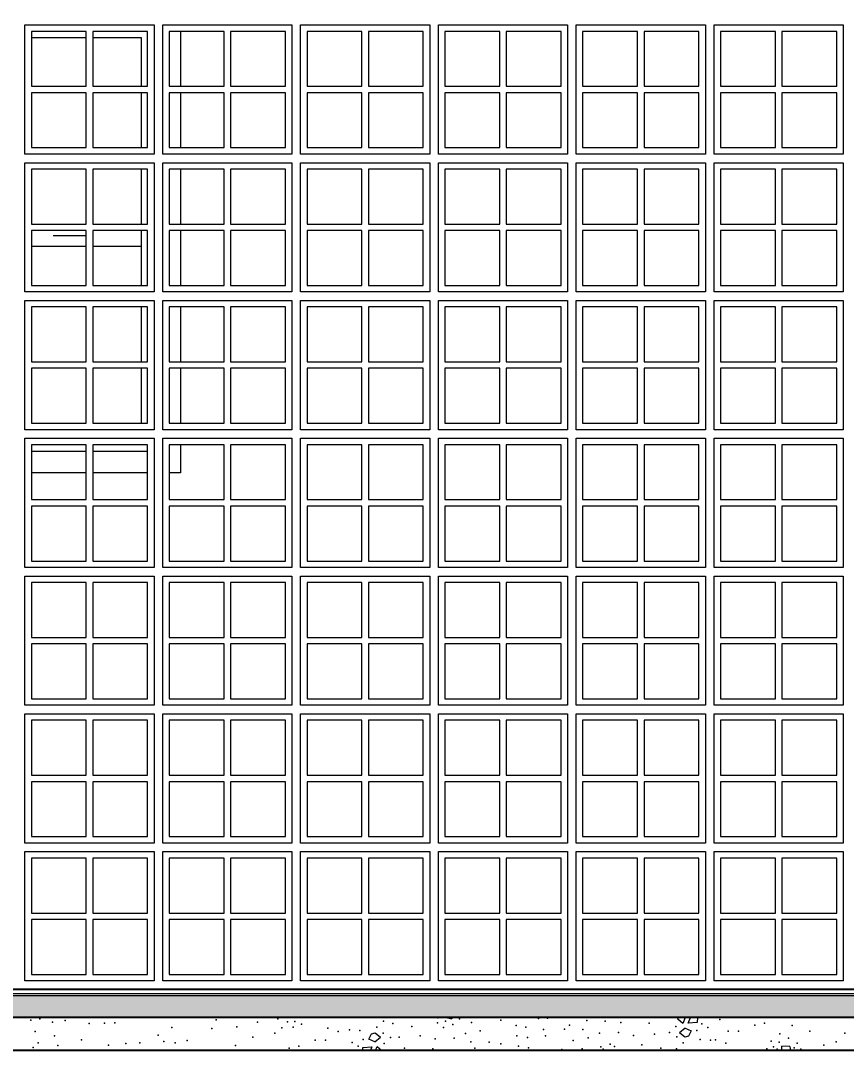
# Model space of a CAD drawing. Header units: metres. Extents: x -77 to 95, y 0 to 9.
# Drawn here: x -9.683 to -7.765, y -0.142 to 2.25 of the extents above; entities that cross this region are included whole.
import ezdxf

# ---------------------------------------------------------------- set-up
doc = ezdxf.new("R2010")
doc.units = ezdxf.units.M
doc.header["$MEASUREMENT"] = 0
doc.layers.add('COTAS EXECUTIVO.EXEC', color=7, linetype='Continuous')
doc.layers.add('LAJES.EST', color=7, linetype='Continuous')
for name, color, linetype, lineweight, true_color in [('COTAS EXECUTIVO.EXEC_Caneta_No__25', 7, 'Continuous', 13, 0x982312), ('Janelas Archicad_Caneta_No__9', 7, 'Continuous', 5, 0x020202), ('Janelas Archicad_Caneta_No__97', 7, 'Continuous', 5, 0x6b6b6b), ('LAJES.EST_Caneta_No__95', 7, 'Continuous', 0, 0xaeaeae)]:
    doc.layers.add(name, color=color, linetype=linetype, lineweight=lineweight, true_color=true_color)
for name, color, linetype, lineweight in [('Janelas Archicad_Caneta_No__241', 7, 'Continuous', 13), ('Janelas Archicad_Caneta_No__3', 7, 'Continuous', 25), ('Janelas Archicad_Caneta_No__43', 44, 'Continuous', 0), ('LAJES.EST_Caneta_No__241', 7, 'Continuous', 13), ('LAJES.EST_Caneta_No__3', 7, 'Continuous', 25)]:
    doc.layers.add(name, color=color, linetype=linetype, lineweight=lineweight)
doc.styles.add('ESTILO_GERADO_1', font='arial.ttf')
doc.dimstyles.new('ESTILO_GERADO__4', dxfattribs={"dimtxt": 0.1, "dimasz": 0.0475, "dimexe": 0.18, "dimexo": 0.576106, "dimgap": 0, "dimtad": 1, "dimzin": 0, "dimdsep": 46, "dimtxsty": 'ESTILO_GERADO_1', "dimblk": 'ARROWHEAD_11', "dimblk1": 'ARROWHEAD_11', "dimblk2": 'ARROWHEAD_11', "dimcen": 0.09, "dimclrd": 256, "dimclre": 256, "dimclrt": 256, "dimadec": 0, "dimazin": 0, "dimtfac": 1, "dimtdec": 4, "dimtmove": 0, "dimatfit": 3, "dimfxl": 0, "dimtolj": 1, "dimtzin": 0, "dimarcsym": 0})

# ---------------------------------------------------------------- blocks, each defined once
blk = doc.blocks.new('*X10', base_point=(-62.4632, 0))
at = {"layer": 'LAJES.EST_Caneta_No__241', "color": 7, "linetype": 'Continuous', "lineweight": 13}
for p, q in [((-8.6943, -0.0651), (-8.6943, -0.065)), ((-8.6943, -0.0651), (-8.6813, -0.0679)), ((-8.6806, -0.065), (-8.6813, -0.0679)), ((-8.1566, -0.0693), (-8.1555, -0.065)), ((-8.145, -0.0788), (-8.1566, -0.0693)), ((-8.1394, -0.065), (-8.145, -0.0788)), ((-8.1328, -0.0786), (-8.1273, -0.065)), ((-8.1114, -0.065), (-8.1119, -0.0767)), ((-8.1394, -0.0897), (-8.153, -0.1008)), ((-8.1394, -0.0897), (-8.126, -0.096)), ((-8.1119, -0.0767), (-8.1328, -0.0786)), ((-8.8739, -0.1156), (-8.8677, -0.1028)), ((-8.8605, -0.122), (-8.8739, -0.1156)), ((-8.8677, -0.1028), (-8.8595, -0.1008)), ((-8.8605, -0.122), (-8.8469, -0.1108)), ((-8.8595, -0.1008), (-8.8469, -0.1108)), ((-8.1404, -0.1108), (-8.153, -0.1008)), ((-8.1322, -0.1088), (-8.1404, -0.1108)), ((-8.126, -0.096), (-8.1322, -0.1088)), ((-8.8883, -0.1415), (-8.888, -0.1349)), ((-8.888, -0.1349), (-8.8671, -0.133)), ((-8.8671, -0.133), (-8.8706, -0.1415)), ((-8.8585, -0.1415), (-8.8549, -0.1328)), ((-8.8549, -0.1328), (-8.8443, -0.1415)), ((-7.9154, -0.1415), (-7.9156, -0.1314)), ((-7.8966, -0.1324), (-7.9156, -0.1314)), ((-7.8966, -0.1324), (-7.8955, -0.1415))]:
    blk.add_line(p, q, dxfattribs=at)
for p in [(-9.6588, -0.0714), (-9.6383, -0.0686), (-9.2286, -0.0709), (-9.0852, -0.0684), (-8.7136, -0.0659), (-8.6634, -0.068), (-8.5674, -0.0711), (-8.4803, -0.0671), (-8.4597, -0.0663), (-8.173, -0.065), (-8.0593, -0.07), (-9.6083, -0.0756), (-9.5791, -0.0723), (-9.5236, -0.0787), (-9.4881, -0.0781), (-9.4642, -0.0779), (-9.3315, -0.0882), (-9.2384, -0.0904), (-9.1807, -0.0866), (-9.1327, -0.0762), (-9.0759, -0.0889), (-9.0627, -0.075), (-9.05, -0.0879), (-9.0457, -0.0746), (-9.0307, -0.0804), (-8.9696, -0.0897), (-8.9189, -0.0937), (-8.8947, -0.0952), (-8.8557, -0.0877), (-8.84, -0.0738), (-8.8183, -0.0787), (-8.7741, -0.0858), (-8.7149, -0.0773), (-8.7006, -0.0881), (-8.6964, -0.0734), (-8.6788, -0.0816), (-8.6356, -0.0767), (-8.5322, -0.0839), (-8.5095, -0.0872), (-8.4685, -0.0931), (-8.4197, -0.0923), (-8.4082, -0.0827), (-8.3773, -0.093), (-8.368, -0.0722), (-8.3255, -0.0737), (-8.289, -0.0767), (-8.2229, -0.0781), (-8.1612, -0.0861), (-8.1129, -0.0953), (-8.1008, -0.0797), (-8.0869, -0.0881), (-7.9779, -0.0828), (-7.9556, -0.078), (-7.891, -0.0835), (-9.6492, -0.0977), (-9.604, -0.1078), (-9.5411, -0.1169), (-9.3633, -0.1059), (-9.2958, -0.1184), (-9.1436, -0.111), (-9.0925, -0.1018), (-8.9987, -0.1177), (-8.9751, -0.1178), (-8.9451, -0.0978), (-8.887, -0.1163), (-8.8406, -0.1016), (-8.8238, -0.1118), (-8.8039, -0.1107), (-8.7548, -0.1079), (-8.7202, -0.1146), (-8.6758, -0.1128), (-8.6496, -0.1024), (-8.6153, -0.0959), (-8.5303, -0.1079), (-8.5056, -0.1114), (-8.4643, -0.1078), (-8.3994, -0.1188), (-8.3651, -0.1124), (-8.3389, -0.1019), (-8.2944, -0.1002), (-8.2599, -0.1069), (-8.2108, -0.1041), (-8.1761, -0.0998), (-8.1593, -0.11), (-8.1052, -0.1164), (-8.081, -0.1179), (-8.0695, -0.1169), (-8.0396, -0.097), (-8.016, -0.0971), (-7.9202, -0.1029), (-7.9001, -0.113), (-7.8505, -0.0971), (-7.7693, -0.1013), (-9.6534, -0.135), (-9.642, -0.1237), (-9.596, -0.1302), (-9.4785, -0.1295), (-9.4382, -0.1257), (-9.4061, -0.1236), (-9.3504, -0.1209), (-9.3235, -0.1237), (-9.184, -0.1298), (-9.0591, -0.1367), (-9.0368, -0.132), (-8.9131, -0.1235), (-8.8991, -0.1319), (-8.8387, -0.1255), (-8.7917, -0.1367), (-8.7257, -0.138), (-8.6891, -0.1411), (-8.6374, -0.1217), (-8.6277, -0.1365), (-8.595, -0.1225), (-8.5674, -0.1261), (-8.5264, -0.132), (-8.5037, -0.1353), (-8.426, -0.1391), (-8.3791, -0.1381), (-8.3358, -0.1332), (-8.3303, -0.1383), (-8.3183, -0.1414), (-8.3141, -0.1267), (-8.3039, -0.1326), (-8.2406, -0.1289), (-8.1964, -0.136), (-8.1599, -0.1378), (-8.1442, -0.1239), (-8.0451, -0.1251), (-7.95, -0.138), (-7.9397, -0.1201), (-7.9347, -0.133), (-7.9257, -0.1383), (-7.9217, -0.1221), (-7.8864, -0.1353), (-7.8797, -0.1244), (-7.8708, -0.1387), (-7.8179, -0.1296), (-7.7888, -0.1219)]:
    blk.add_point(p, dxfattribs=at)
blk = doc.blocks.new('*D12', base_point=(-62.4632, 0))
at = {"layer": 'COTAS EXECUTIVO.EXEC_Caneta_No__25', "linetype": 'Continuous', "lineweight": 13, "true_color": 0x982312}
for points in [[(-1.472, 3.25), (-1.4711, 3.2452), (-1.4684, 3.2412), (-1.4643, 3.2385), (-1.4595, 3.2375), (-1.4547, 3.2385), (-1.4507, 3.2412), (-1.448, 3.2452), (-1.447, 3.25), (-1.448, 3.2548), (-1.4507, 3.2588), (-1.4547, 3.2615), (-1.4595, 3.2625), (-1.4643, 3.2615), (-1.4684, 3.2588), (-1.4711, 3.2548)], [(-1.472, -0.015), (-1.4711, -0.0198), (-1.4684, -0.0238), (-1.4643, -0.0265), (-1.4595, -0.0275), (-1.4547, -0.0265), (-1.4507, -0.0238), (-1.448, -0.0198), (-1.447, -0.015), (-1.448, -0.0102), (-1.4507, -0.0062), (-1.4547, -0.0035), (-1.4595, -0.0025), (-1.4643, -0.0035), (-1.4684, -0.0062), (-1.4711, -0.0102)]]:
    blk.add_hatch(color=24, dxfattribs=at).paths.add_polyline_path(points)
at = {"layer": 'COTAS EXECUTIVO.EXEC_Caneta_No__25', "color": 24, "linetype": 'Continuous', "lineweight": 13, "true_color": 0x982312}
for p, q in [((-1.472, 3.25), (-2.0356, 3.25)), ((-1.4595, -0.0025), (-1.4595, 3.2375)), ((-1.4126, 3.25), (-1.447, 3.25)), ((-1.472, -0.015), (-2.0356, -0.015)), ((-1.4126, -0.015), (-1.447, -0.015)), ((-1.4595, -0.04), (-1.4595, -0.0275))]:
    blk.add_line(p, q, dxfattribs=at)
for centre in [(-1.4595, 3.25), (-1.4595, -0.015)]:
    blk.add_circle(centre, 0.0125, dxfattribs=at)
at = {"layer": 'COTAS EXECUTIVO.EXEC_Caneta_No__25', "color": 24, "lineweight": 13, "true_color": 0x982312, "insert": (-1.4795, 1.484), "char_height": 0.1, "attachment_point": 7, "rotation": 90, "style": 'ESTILO_GERADO_1'}
blk.add_mtext('\\A1;{\\pql;\\fArial|b0|i0|c0|p0;\\W1.000000;3,26}', dxfattribs=at)
blk = doc.blocks.new('ARROWHEAD_11')
at = {"color": 0, "linetype": 'Continuous', "lineweight": 0}
blk.add_line((0, 0), (-1, 0), dxfattribs=at)
at = {"color": 0, "linetype": 'Continuous', "lineweight": 0, "const_width": 0.25, "flags": 128}
blk.add_lwpolyline([(-0.125, 0, 1), (0.125, 0, 1)], format="xyb", close=True, dxfattribs=at)

msp = doc.modelspace()

# ---------------------------------------------------------------- hatches: boundary and pattern name
at = {"layer": 'LAJES.EST_Caneta_No__95', "linetype": 'Continuous', "lineweight": 0, "true_color": 0xaeaeae}
msp.add_hatch(color=253, dxfattribs=at).paths.add_polyline_path([(-28.3633, -0.015), (-28.3633, -0.065), (4.6383, -0.065), (4.6383, -0.015)])

# ---------------------------------------------------------------- linework, layer by layer
at = {"layer": 'Janelas Archicad_Caneta_No__241', "color": 7, "linetype": 'Continuous', "lineweight": 13}
for p, q in [((-9.3118, 2.225), (-9.3118, 2.0975)), ((-9.3118, 2.0825), (-9.3118, 1.955)), ((-9.3118, 1.905), (-9.3118, 1.7775)), ((-9.3118, 1.7625), (-9.3118, 1.635)), ((-9.3118, 1.585), (-9.3118, 1.4575)), ((-9.3118, 1.4425), (-9.3118, 1.315)), ((-9.3118, 1.265), (-9.3118, 1.2)), ((-9.5302, 1.2), (-9.6577, 1.2)), ((-9.3877, 1.2), (-9.5152, 1.2)), ((-9.3118, 1.2), (-9.3377, 1.2))]:
    msp.add_line(p, q, dxfattribs=at)
at = {"layer": 'Janelas Archicad_Caneta_No__3', "color": 7, "linetype": 'Continuous', "lineweight": 25}
msp.add_line((-2.3127, 0), (-15.1327, 0), dxfattribs=at)
at = {"layer": 'Janelas Archicad_Caneta_No__43', "color": 44, "linetype": 'Continuous', "lineweight": 0}
for p, q in [((-9.6727, 1.94), (-9.6727, 2.24)), ((-9.6727, 2.24), (-9.3727, 2.24)), ((-9.5302, 2.225), (-9.6577, 2.225)), ((-9.6577, 2.225), (-9.6577, 2.0975)), ((-9.5302, 2.0975), (-9.5302, 2.225)), ((-9.3877, 2.225), (-9.5152, 2.225)), ((-9.5152, 2.225), (-9.5152, 2.0975)), ((-9.3877, 2.0975), (-9.3877, 2.225)), ((-9.3727, 2.24), (-9.3727, 1.94)), ((-9.3527, 1.94), (-9.3527, 2.24)), ((-9.3527, 2.24), (-9.0527, 2.24)), ((-9.2102, 2.225), (-9.3377, 2.225)), ((-9.3377, 2.225), (-9.3377, 2.0975)), ((-9.2102, 2.0975), (-9.2102, 2.225)), ((-9.0677, 2.225), (-9.1952, 2.225)), ((-9.1952, 2.225), (-9.1952, 2.0975)), ((-9.0677, 2.0975), (-9.0677, 2.225)), ((-9.0527, 2.24), (-9.0527, 1.94)), ((-9.0327, 1.94), (-9.0327, 2.24)), ((-9.0327, 2.24), (-8.7327, 2.24)), ((-8.8902, 2.225), (-9.0177, 2.225)), ((-9.0177, 2.225), (-9.0177, 2.0975)), ((-8.8902, 2.0975), (-8.8902, 2.225)), ((-8.7477, 2.225), (-8.8752, 2.225)), ((-8.8752, 2.225), (-8.8752, 2.0975)), ((-8.7477, 2.0975), (-8.7477, 2.225)), ((-8.7327, 2.24), (-8.7327, 1.94)), ((-8.7127, 1.94), (-8.7127, 2.24)), ((-8.7127, 2.24), (-8.4127, 2.24)), ((-8.5702, 2.225), (-8.6977, 2.225)), ((-8.6977, 2.225), (-8.6977, 2.0975)), ((-8.5702, 2.0975), (-8.5702, 2.225)), ((-8.4277, 2.225), (-8.5552, 2.225)), ((-8.5552, 2.225), (-8.5552, 2.0975)), ((-8.4277, 2.0975), (-8.4277, 2.225)), ((-8.4127, 2.24), (-8.4127, 1.94)), ((-8.3927, 1.94), (-8.3927, 2.24)), ((-8.3927, 2.24), (-8.0927, 2.24)), ((-8.2502, 2.225), (-8.3777, 2.225)), ((-8.3777, 2.225), (-8.3777, 2.0975)), ((-8.2502, 2.0975), (-8.2502, 2.225)), ((-8.1077, 2.225), (-8.2352, 2.225)), ((-8.2352, 2.225), (-8.2352, 2.0975)), ((-8.1077, 2.0975), (-8.1077, 2.225)), ((-8.0927, 2.24), (-8.0927, 1.94)), ((-8.0727, 1.94), (-8.0727, 2.24)), ((-8.0727, 2.24), (-7.7727, 2.24)), ((-7.9302, 2.225), (-8.0577, 2.225)), ((-8.0577, 2.225), (-8.0577, 2.0975)), ((-7.9302, 2.0975), (-7.9302, 2.225)), ((-7.7877, 2.225), (-7.9152, 2.225)), ((-7.9152, 2.225), (-7.9152, 2.0975)), ((-7.7877, 2.0975), (-7.7877, 2.225)), ((-7.7727, 2.24), (-7.7727, 1.94)), ((-9.6577, 2.0975), (-9.5302, 2.0975)), ((-9.5302, 2.0825), (-9.6577, 2.0825)), ((-9.6577, 2.0825), (-9.6577, 1.955)), ((-9.5302, 1.955), (-9.5302, 2.0825)), ((-9.5152, 2.0975), (-9.3877, 2.0975)), ((-9.3877, 2.0825), (-9.5152, 2.0825)), ((-9.5152, 2.0825), (-9.5152, 1.955)), ((-9.3877, 1.955), (-9.3877, 2.0825)), ((-9.3377, 2.0975), (-9.2102, 2.0975)), ((-9.2102, 2.0825), (-9.3377, 2.0825)), ((-9.3377, 2.0825), (-9.3377, 1.955)), ((-9.2102, 1.955), (-9.2102, 2.0825)), ((-9.1952, 2.0975), (-9.0677, 2.0975)), ((-9.0677, 2.0825), (-9.1952, 2.0825)), ((-9.1952, 2.0825), (-9.1952, 1.955)), ((-9.0677, 1.955), (-9.0677, 2.0825)), ((-9.0177, 2.0975), (-8.8902, 2.0975)), ((-8.8902, 2.0825), (-9.0177, 2.0825)), ((-9.0177, 2.0825), (-9.0177, 1.955)), ((-8.8902, 1.955), (-8.8902, 2.0825)), ((-8.8752, 2.0975), (-8.7477, 2.0975)), ((-8.7477, 2.0825), (-8.8752, 2.0825)), ((-8.8752, 2.0825), (-8.8752, 1.955)), ((-8.7477, 1.955), (-8.7477, 2.0825)), ((-8.6977, 2.0975), (-8.5702, 2.0975)), ((-8.5702, 2.0825), (-8.6977, 2.0825)), ((-8.6977, 2.0825), (-8.6977, 1.955)), ((-8.5702, 1.955), (-8.5702, 2.0825)), ((-8.5552, 2.0975), (-8.4277, 2.0975)), ((-8.4277, 2.0825), (-8.5552, 2.0825)), ((-8.5552, 2.0825), (-8.5552, 1.955)), ((-8.4277, 1.955), (-8.4277, 2.0825)), ((-8.3777, 2.0975), (-8.2502, 2.0975)), ((-8.2502, 2.0825), (-8.3777, 2.0825)), ((-8.3777, 2.0825), (-8.3777, 1.955)), ((-8.2502, 1.955), (-8.2502, 2.0825)), ((-8.2352, 2.0975), (-8.1077, 2.0975)), ((-8.1077, 2.0825), (-8.2352, 2.0825)), ((-8.2352, 2.0825), (-8.2352, 1.955)), ((-8.1077, 1.955), (-8.1077, 2.0825)), ((-8.0577, 2.0975), (-7.9302, 2.0975)), ((-7.9302, 2.0825), (-8.0577, 2.0825)), ((-8.0577, 2.0825), (-8.0577, 1.955)), ((-7.9302, 1.955), (-7.9302, 2.0825)), ((-7.9152, 2.0975), (-7.7877, 2.0975)), ((-7.7877, 2.0825), (-7.9152, 2.0825)), ((-7.9152, 2.0825), (-7.9152, 1.955)), ((-7.7877, 1.955), (-7.7877, 2.0825)), ((-9.3727, 1.94), (-9.6727, 1.94)), ((-9.6577, 1.955), (-9.5302, 1.955)), ((-9.5152, 1.955), (-9.3877, 1.955)), ((-9.0527, 1.94), (-9.3527, 1.94)), ((-9.3377, 1.955), (-9.2102, 1.955)), ((-9.1952, 1.955), (-9.0677, 1.955)), ((-8.7327, 1.94), (-9.0327, 1.94)), ((-9.0177, 1.955), (-8.8902, 1.955)), ((-8.8752, 1.955), (-8.7477, 1.955)), ((-8.4127, 1.94), (-8.7127, 1.94)), ((-8.6977, 1.955), (-8.5702, 1.955)), ((-8.5552, 1.955), (-8.4277, 1.955)), ((-8.0927, 1.94), (-8.3927, 1.94)), ((-8.3777, 1.955), (-8.2502, 1.955)), ((-8.2352, 1.955), (-8.1077, 1.955)), ((-7.7727, 1.94), (-8.0727, 1.94)), ((-8.0577, 1.955), (-7.9302, 1.955)), ((-7.9152, 1.955), (-7.7877, 1.955)), ((-9.6727, 1.62), (-9.6727, 1.92)), ((-9.6727, 1.92), (-9.3727, 1.92)), ((-9.3727, 1.92), (-9.3727, 1.62)), ((-9.3527, 1.62), (-9.3527, 1.92)), ((-9.3527, 1.92), (-9.0527, 1.92)), ((-9.0527, 1.92), (-9.0527, 1.62)), ((-9.0327, 1.62), (-9.0327, 1.92)), ((-9.0327, 1.92), (-8.7327, 1.92)), ((-8.7327, 1.92), (-8.7327, 1.62)), ((-8.7127, 1.62), (-8.7127, 1.92)), ((-8.7127, 1.92), (-8.4127, 1.92)), ((-8.4127, 1.92), (-8.4127, 1.62)), ((-8.3927, 1.62), (-8.3927, 1.92)), ((-8.3927, 1.92), (-8.0927, 1.92)), ((-8.0927, 1.92), (-8.0927, 1.62)), ((-8.0727, 1.62), (-8.0727, 1.92)), ((-8.0727, 1.92), (-7.7727, 1.92)), ((-7.7727, 1.92), (-7.7727, 1.62)), ((-9.5302, 1.905), (-9.6577, 1.905)), ((-9.6577, 1.905), (-9.6577, 1.7775)), ((-9.5302, 1.7775), (-9.5302, 1.905)), ((-9.3877, 1.905), (-9.5152, 1.905)), ((-9.5152, 1.905), (-9.5152, 1.7775)), ((-9.3877, 1.7775), (-9.3877, 1.905)), ((-9.2102, 1.905), (-9.3377, 1.905)), ((-9.3377, 1.905), (-9.3377, 1.7775)), ((-9.2102, 1.7775), (-9.2102, 1.905)), ((-9.0677, 1.905), (-9.1952, 1.905)), ((-9.1952, 1.905), (-9.1952, 1.7775)), ((-9.0677, 1.7775), (-9.0677, 1.905)), ((-8.8902, 1.905), (-9.0177, 1.905)), ((-9.0177, 1.905), (-9.0177, 1.7775)), ((-8.8902, 1.7775), (-8.8902, 1.905)), ((-8.7477, 1.905), (-8.8752, 1.905)), ((-8.8752, 1.905), (-8.8752, 1.7775)), ((-8.7477, 1.7775), (-8.7477, 1.905)), ((-8.5702, 1.905), (-8.6977, 1.905)), ((-8.6977, 1.905), (-8.6977, 1.7775)), ((-8.5702, 1.7775), (-8.5702, 1.905)), ((-8.4277, 1.905), (-8.5552, 1.905)), ((-8.5552, 1.905), (-8.5552, 1.7775)), ((-8.4277, 1.7775), (-8.4277, 1.905)), ((-8.2502, 1.905), (-8.3777, 1.905)), ((-8.3777, 1.905), (-8.3777, 1.7775)), ((-8.2502, 1.7775), (-8.2502, 1.905)), ((-8.1077, 1.905), (-8.2352, 1.905)), ((-8.2352, 1.905), (-8.2352, 1.7775)), ((-8.1077, 1.7775), (-8.1077, 1.905)), ((-7.9302, 1.905), (-8.0577, 1.905)), ((-8.0577, 1.905), (-8.0577, 1.7775)), ((-7.9302, 1.7775), (-7.9302, 1.905)), ((-7.7877, 1.905), (-7.9152, 1.905)), ((-7.9152, 1.905), (-7.9152, 1.7775)), ((-7.7877, 1.7775), (-7.7877, 1.905)), ((-9.6577, 1.7775), (-9.5302, 1.7775)), ((-9.5152, 1.7775), (-9.3877, 1.7775)), ((-9.3377, 1.7775), (-9.2102, 1.7775)), ((-9.1952, 1.7775), (-9.0677, 1.7775)), ((-9.0177, 1.7775), (-8.8902, 1.7775)), ((-8.8752, 1.7775), (-8.7477, 1.7775)), ((-8.6977, 1.7775), (-8.5702, 1.7775)), ((-8.5552, 1.7775), (-8.4277, 1.7775)), ((-8.3777, 1.7775), (-8.2502, 1.7775)), ((-8.2352, 1.7775), (-8.1077, 1.7775)), ((-8.0577, 1.7775), (-7.9302, 1.7775)), ((-7.9152, 1.7775), (-7.7877, 1.7775)), ((-9.5302, 1.7625), (-9.6577, 1.7625)), ((-9.6577, 1.7625), (-9.6577, 1.635)), ((-9.5302, 1.635), (-9.5302, 1.7625)), ((-9.3877, 1.7625), (-9.5152, 1.7625)), ((-9.5152, 1.7625), (-9.5152, 1.635)), ((-9.3877, 1.635), (-9.3877, 1.7625)), ((-9.2102, 1.7625), (-9.3377, 1.7625)), ((-9.3377, 1.7625), (-9.3377, 1.635)), ((-9.2102, 1.635), (-9.2102, 1.7625)), ((-9.0677, 1.7625), (-9.1952, 1.7625)), ((-9.1952, 1.7625), (-9.1952, 1.635)), ((-9.0677, 1.635), (-9.0677, 1.7625)), ((-8.8902, 1.7625), (-9.0177, 1.7625)), ((-9.0177, 1.7625), (-9.0177, 1.635)), ((-8.8902, 1.635), (-8.8902, 1.7625)), ((-8.7477, 1.7625), (-8.8752, 1.7625)), ((-8.8752, 1.7625), (-8.8752, 1.635)), ((-8.7477, 1.635), (-8.7477, 1.7625)), ((-8.5702, 1.7625), (-8.6977, 1.7625)), ((-8.6977, 1.7625), (-8.6977, 1.635)), ((-8.5702, 1.635), (-8.5702, 1.7625)), ((-8.4277, 1.7625), (-8.5552, 1.7625)), ((-8.5552, 1.7625), (-8.5552, 1.635)), ((-8.4277, 1.635), (-8.4277, 1.7625)), ((-8.2502, 1.7625), (-8.3777, 1.7625)), ((-8.3777, 1.7625), (-8.3777, 1.635)), ((-8.2502, 1.635), (-8.2502, 1.7625)), ((-8.1077, 1.7625), (-8.2352, 1.7625)), ((-8.2352, 1.7625), (-8.2352, 1.635)), ((-8.1077, 1.635), (-8.1077, 1.7625)), ((-7.9302, 1.7625), (-8.0577, 1.7625)), ((-8.0577, 1.7625), (-8.0577, 1.635)), ((-7.9302, 1.635), (-7.9302, 1.7625)), ((-7.7877, 1.7625), (-7.9152, 1.7625)), ((-7.9152, 1.7625), (-7.9152, 1.635)), ((-7.7877, 1.635), (-7.7877, 1.7625)), ((-9.6577, 1.635), (-9.5302, 1.635)), ((-9.5152, 1.635), (-9.3877, 1.635)), ((-9.3377, 1.635), (-9.2102, 1.635)), ((-9.1952, 1.635), (-9.0677, 1.635)), ((-9.0177, 1.635), (-8.8902, 1.635)), ((-8.8752, 1.635), (-8.7477, 1.635)), ((-8.6977, 1.635), (-8.5702, 1.635)), ((-8.5552, 1.635), (-8.4277, 1.635)), ((-8.3777, 1.635), (-8.2502, 1.635)), ((-8.2352, 1.635), (-8.1077, 1.635)), ((-8.0577, 1.635), (-7.9302, 1.635)), ((-7.9152, 1.635), (-7.7877, 1.635)), ((-9.3727, 1.62), (-9.6727, 1.62)), ((-9.0527, 1.62), (-9.3527, 1.62)), ((-8.7327, 1.62), (-9.0327, 1.62)), ((-8.4127, 1.62), (-8.7127, 1.62)), ((-8.0927, 1.62), (-8.3927, 1.62)), ((-7.7727, 1.62), (-8.0727, 1.62)), ((-9.6727, 1.3), (-9.6727, 1.6)), ((-9.6727, 1.6), (-9.3727, 1.6)), ((-9.5302, 1.585), (-9.6577, 1.585)), ((-9.6577, 1.585), (-9.6577, 1.4575)), ((-9.5302, 1.4575), (-9.5302, 1.585)), ((-9.3877, 1.585), (-9.5152, 1.585)), ((-9.5152, 1.585), (-9.5152, 1.4575)), ((-9.3877, 1.4575), (-9.3877, 1.585)), ((-9.3727, 1.6), (-9.3727, 1.3)), ((-9.3527, 1.3), (-9.3527, 1.6)), ((-9.3527, 1.6), (-9.0527, 1.6)), ((-9.2102, 1.585), (-9.3377, 1.585)), ((-9.3377, 1.585), (-9.3377, 1.4575)), ((-9.2102, 1.4575), (-9.2102, 1.585)), ((-9.0677, 1.585), (-9.1952, 1.585)), ((-9.1952, 1.585), (-9.1952, 1.4575)), ((-9.0677, 1.4575), (-9.0677, 1.585)), ((-9.0527, 1.6), (-9.0527, 1.3)), ((-9.0327, 1.3), (-9.0327, 1.6)), ((-9.0327, 1.6), (-8.7327, 1.6)), ((-8.8902, 1.585), (-9.0177, 1.585)), ((-9.0177, 1.585), (-9.0177, 1.4575)), ((-8.8902, 1.4575), (-8.8902, 1.585)), ((-8.7477, 1.585), (-8.8752, 1.585)), ((-8.8752, 1.585), (-8.8752, 1.4575)), ((-8.7477, 1.4575), (-8.7477, 1.585)), ((-8.7327, 1.6), (-8.7327, 1.3)), ((-8.7127, 1.3), (-8.7127, 1.6)), ((-8.7127, 1.6), (-8.4127, 1.6)), ((-8.5702, 1.585), (-8.6977, 1.585)), ((-8.6977, 1.585), (-8.6977, 1.4575)), ((-8.5702, 1.4575), (-8.5702, 1.585)), ((-8.4277, 1.585), (-8.5552, 1.585)), ((-8.5552, 1.585), (-8.5552, 1.4575)), ((-8.4277, 1.4575), (-8.4277, 1.585)), ((-8.4127, 1.6), (-8.4127, 1.3)), ((-8.3927, 1.3), (-8.3927, 1.6)), ((-8.3927, 1.6), (-8.0927, 1.6)), ((-8.2502, 1.585), (-8.3777, 1.585)), ((-8.3777, 1.585), (-8.3777, 1.4575)), ((-8.2502, 1.4575), (-8.2502, 1.585)), ((-8.1077, 1.585), (-8.2352, 1.585)), ((-8.2352, 1.585), (-8.2352, 1.4575)), ((-8.1077, 1.4575), (-8.1077, 1.585)), ((-8.0927, 1.6), (-8.0927, 1.3)), ((-8.0727, 1.3), (-8.0727, 1.6)), ((-8.0727, 1.6), (-7.7727, 1.6)), ((-7.9302, 1.585), (-8.0577, 1.585)), ((-8.0577, 1.585), (-8.0577, 1.4575)), ((-7.9302, 1.4575), (-7.9302, 1.585)), ((-7.7877, 1.585), (-7.9152, 1.585)), ((-7.9152, 1.585), (-7.9152, 1.4575)), ((-7.7877, 1.4575), (-7.7877, 1.585)), ((-7.7727, 1.6), (-7.7727, 1.3)), ((-9.6577, 1.4575), (-9.5302, 1.4575)), ((-9.5302, 1.4425), (-9.6577, 1.4425)), ((-9.6577, 1.4425), (-9.6577, 1.315)), ((-9.5302, 1.315), (-9.5302, 1.4425)), ((-9.5152, 1.4575), (-9.3877, 1.4575)), ((-9.3877, 1.4425), (-9.5152, 1.4425)), ((-9.5152, 1.4425), (-9.5152, 1.315)), ((-9.3877, 1.315), (-9.3877, 1.4425)), ((-9.3377, 1.4575), (-9.2102, 1.4575)), ((-9.2102, 1.4425), (-9.3377, 1.4425)), ((-9.3377, 1.4425), (-9.3377, 1.315)), ((-9.2102, 1.315), (-9.2102, 1.4425)), ((-9.1952, 1.4575), (-9.0677, 1.4575)), ((-9.0677, 1.4425), (-9.1952, 1.4425)), ((-9.1952, 1.4425), (-9.1952, 1.315)), ((-9.0677, 1.315), (-9.0677, 1.4425)), ((-9.0177, 1.4575), (-8.8902, 1.4575)), ((-8.8902, 1.4425), (-9.0177, 1.4425)), ((-9.0177, 1.4425), (-9.0177, 1.315)), ((-8.8902, 1.315), (-8.8902, 1.4425)), ((-8.8752, 1.4575), (-8.7477, 1.4575)), ((-8.7477, 1.4425), (-8.8752, 1.4425)), ((-8.8752, 1.4425), (-8.8752, 1.315)), ((-8.7477, 1.315), (-8.7477, 1.4425)), ((-8.6977, 1.4575), (-8.5702, 1.4575)), ((-8.5702, 1.4425), (-8.6977, 1.4425)), ((-8.6977, 1.4425), (-8.6977, 1.315)), ((-8.5702, 1.315), (-8.5702, 1.4425)), ((-8.5552, 1.4575), (-8.4277, 1.4575)), ((-8.4277, 1.4425), (-8.5552, 1.4425)), ((-8.5552, 1.4425), (-8.5552, 1.315)), ((-8.4277, 1.315), (-8.4277, 1.4425)), ((-8.3777, 1.4575), (-8.2502, 1.4575)), ((-8.2502, 1.4425), (-8.3777, 1.4425)), ((-8.3777, 1.4425), (-8.3777, 1.315)), ((-8.2502, 1.315), (-8.2502, 1.4425)), ((-8.2352, 1.4575), (-8.1077, 1.4575)), ((-8.1077, 1.4425), (-8.2352, 1.4425)), ((-8.2352, 1.4425), (-8.2352, 1.315)), ((-8.1077, 1.315), (-8.1077, 1.4425)), ((-8.0577, 1.4575), (-7.9302, 1.4575)), ((-7.9302, 1.4425), (-8.0577, 1.4425)), ((-8.0577, 1.4425), (-8.0577, 1.315)), ((-7.9302, 1.315), (-7.9302, 1.4425)), ((-7.9152, 1.4575), (-7.7877, 1.4575)), ((-7.7877, 1.4425), (-7.9152, 1.4425)), ((-7.9152, 1.4425), (-7.9152, 1.315)), ((-7.7877, 1.315), (-7.7877, 1.4425)), ((-9.3727, 1.3), (-9.6727, 1.3)), ((-9.6577, 1.315), (-9.5302, 1.315)), ((-9.5152, 1.315), (-9.3877, 1.315)), ((-9.0527, 1.3), (-9.3527, 1.3)), ((-9.3377, 1.315), (-9.2102, 1.315)), ((-9.1952, 1.315), (-9.0677, 1.315)), ((-8.7327, 1.3), (-9.0327, 1.3)), ((-9.0177, 1.315), (-8.8902, 1.315)), ((-8.8752, 1.315), (-8.7477, 1.315)), ((-8.4127, 1.3), (-8.7127, 1.3)), ((-8.6977, 1.315), (-8.5702, 1.315)), ((-8.5552, 1.315), (-8.4277, 1.315)), ((-8.0927, 1.3), (-8.3927, 1.3)), ((-8.3777, 1.315), (-8.2502, 1.315)), ((-8.2352, 1.315), (-8.1077, 1.315)), ((-7.7727, 1.3), (-8.0727, 1.3)), ((-8.0577, 1.315), (-7.9302, 1.315)), ((-7.9152, 1.315), (-7.7877, 1.315)), ((-9.6727, 0.98), (-9.6727, 1.28)), ((-9.6727, 1.28), (-9.3727, 1.28)), ((-9.3727, 1.28), (-9.3727, 0.98)), ((-9.3527, 0.98), (-9.3527, 1.28)), ((-9.3527, 1.28), (-9.0527, 1.28)), ((-9.0527, 1.28), (-9.0527, 0.98)), ((-9.0327, 0.98), (-9.0327, 1.28)), ((-9.0327, 1.28), (-8.7327, 1.28)), ((-8.7327, 1.28), (-8.7327, 0.98)), ((-8.7127, 0.98), (-8.7127, 1.28)), ((-8.7127, 1.28), (-8.4127, 1.28)), ((-8.4127, 1.28), (-8.4127, 0.98)), ((-8.3927, 0.98), (-8.3927, 1.28)), ((-8.3927, 1.28), (-8.0927, 1.28)), ((-8.0927, 1.28), (-8.0927, 0.98)), ((-8.0727, 0.98), (-8.0727, 1.28)), ((-8.0727, 1.28), (-7.7727, 1.28)), ((-7.7727, 1.28), (-7.7727, 0.98)), ((-9.5302, 1.265), (-9.6577, 1.265)), ((-9.6577, 1.265), (-9.6577, 1.1375)), ((-9.5302, 1.1375), (-9.5302, 1.265)), ((-9.3877, 1.265), (-9.5152, 1.265)), ((-9.5152, 1.265), (-9.5152, 1.1375)), ((-9.3877, 1.1375), (-9.3877, 1.265)), ((-9.2102, 1.265), (-9.3377, 1.265)), ((-9.3377, 1.265), (-9.3377, 1.1375)), ((-9.2102, 1.1375), (-9.2102, 1.265)), ((-9.0677, 1.265), (-9.1952, 1.265)), ((-9.1952, 1.265), (-9.1952, 1.1375)), ((-9.0677, 1.1375), (-9.0677, 1.265)), ((-8.8902, 1.265), (-9.0177, 1.265)), ((-9.0177, 1.265), (-9.0177, 1.1375)), ((-8.8902, 1.1375), (-8.8902, 1.265)), ((-8.7477, 1.265), (-8.8752, 1.265)), ((-8.8752, 1.265), (-8.8752, 1.1375)), ((-8.7477, 1.1375), (-8.7477, 1.265)), ((-8.5702, 1.265), (-8.6977, 1.265)), ((-8.6977, 1.265), (-8.6977, 1.1375)), ((-8.5702, 1.1375), (-8.5702, 1.265)), ((-8.4277, 1.265), (-8.5552, 1.265)), ((-8.5552, 1.265), (-8.5552, 1.1375)), ((-8.4277, 1.1375), (-8.4277, 1.265)), ((-8.2502, 1.265), (-8.3777, 1.265)), ((-8.3777, 1.265), (-8.3777, 1.1375)), ((-8.2502, 1.1375), (-8.2502, 1.265)), ((-8.1077, 1.265), (-8.2352, 1.265)), ((-8.2352, 1.265), (-8.2352, 1.1375)), ((-8.1077, 1.1375), (-8.1077, 1.265)), ((-7.9302, 1.265), (-8.0577, 1.265)), ((-8.0577, 1.265), (-8.0577, 1.1375)), ((-7.9302, 1.1375), (-7.9302, 1.265)), ((-7.7877, 1.265), (-7.9152, 1.265)), ((-7.9152, 1.265), (-7.9152, 1.1375)), ((-7.7877, 1.1375), (-7.7877, 1.265)), ((-9.6577, 1.1375), (-9.5302, 1.1375)), ((-9.5152, 1.1375), (-9.3877, 1.1375)), ((-9.3377, 1.1375), (-9.2102, 1.1375)), ((-9.1952, 1.1375), (-9.0677, 1.1375)), ((-9.0177, 1.1375), (-8.8902, 1.1375)), ((-8.8752, 1.1375), (-8.7477, 1.1375)), ((-8.6977, 1.1375), (-8.5702, 1.1375)), ((-8.5552, 1.1375), (-8.4277, 1.1375)), ((-8.3777, 1.1375), (-8.2502, 1.1375)), ((-8.2352, 1.1375), (-8.1077, 1.1375)), ((-8.0577, 1.1375), (-7.9302, 1.1375)), ((-7.9152, 1.1375), (-7.7877, 1.1375)), ((-9.5302, 1.1225), (-9.6577, 1.1225)), ((-9.6577, 1.1225), (-9.6577, 0.995)), ((-9.5302, 0.995), (-9.5302, 1.1225)), ((-9.3877, 1.1225), (-9.5152, 1.1225)), ((-9.5152, 1.1225), (-9.5152, 0.995)), ((-9.3877, 0.995), (-9.3877, 1.1225)), ((-9.2102, 1.1225), (-9.3377, 1.1225)), ((-9.3377, 1.1225), (-9.3377, 0.995)), ((-9.2102, 0.995), (-9.2102, 1.1225)), ((-9.0677, 1.1225), (-9.1952, 1.1225)), ((-9.1952, 1.1225), (-9.1952, 0.995)), ((-9.0677, 0.995), (-9.0677, 1.1225)), ((-8.8902, 1.1225), (-9.0177, 1.1225)), ((-9.0177, 1.1225), (-9.0177, 0.995)), ((-8.8902, 0.995), (-8.8902, 1.1225)), ((-8.7477, 1.1225), (-8.8752, 1.1225)), ((-8.8752, 1.1225), (-8.8752, 0.995)), ((-8.7477, 0.995), (-8.7477, 1.1225)), ((-8.5702, 1.1225), (-8.6977, 1.1225)), ((-8.6977, 1.1225), (-8.6977, 0.995)), ((-8.5702, 0.995), (-8.5702, 1.1225)), ((-8.4277, 1.1225), (-8.5552, 1.1225)), ((-8.5552, 1.1225), (-8.5552, 0.995)), ((-8.4277, 0.995), (-8.4277, 1.1225)), ((-8.2502, 1.1225), (-8.3777, 1.1225)), ((-8.3777, 1.1225), (-8.3777, 0.995)), ((-8.2502, 0.995), (-8.2502, 1.1225)), ((-8.1077, 1.1225), (-8.2352, 1.1225)), ((-8.2352, 1.1225), (-8.2352, 0.995)), ((-8.1077, 0.995), (-8.1077, 1.1225)), ((-7.9302, 1.1225), (-8.0577, 1.1225)), ((-8.0577, 1.1225), (-8.0577, 0.995)), ((-7.9302, 0.995), (-7.9302, 1.1225)), ((-7.7877, 1.1225), (-7.9152, 1.1225)), ((-7.9152, 1.1225), (-7.9152, 0.995)), ((-7.7877, 0.995), (-7.7877, 1.1225)), ((-9.6577, 0.995), (-9.5302, 0.995)), ((-9.5152, 0.995), (-9.3877, 0.995)), ((-9.3377, 0.995), (-9.2102, 0.995)), ((-9.1952, 0.995), (-9.0677, 0.995)), ((-9.0177, 0.995), (-8.8902, 0.995)), ((-8.8752, 0.995), (-8.7477, 0.995)), ((-8.6977, 0.995), (-8.5702, 0.995)), ((-8.5552, 0.995), (-8.4277, 0.995)), ((-8.3777, 0.995), (-8.2502, 0.995)), ((-8.2352, 0.995), (-8.1077, 0.995)), ((-8.0577, 0.995), (-7.9302, 0.995)), ((-7.9152, 0.995), (-7.7877, 0.995)), ((-9.3727, 0.98), (-9.6727, 0.98)), ((-9.6727, 0.66), (-9.6727, 0.96)), ((-9.6727, 0.96), (-9.3727, 0.96)), ((-9.3727, 0.96), (-9.3727, 0.66)), ((-9.0527, 0.98), (-9.3527, 0.98)), ((-9.3527, 0.66), (-9.3527, 0.96)), ((-9.3527, 0.96), (-9.0527, 0.96)), ((-9.0527, 0.96), (-9.0527, 0.66)), ((-8.7327, 0.98), (-9.0327, 0.98)), ((-9.0327, 0.66), (-9.0327, 0.96)), ((-9.0327, 0.96), (-8.7327, 0.96)), ((-8.7327, 0.96), (-8.7327, 0.66)), ((-8.4127, 0.98), (-8.7127, 0.98)), ((-8.7127, 0.66), (-8.7127, 0.96)), ((-8.7127, 0.96), (-8.4127, 0.96)), ((-8.4127, 0.96), (-8.4127, 0.66)), ((-8.0927, 0.98), (-8.3927, 0.98)), ((-8.3927, 0.66), (-8.3927, 0.96)), ((-8.3927, 0.96), (-8.0927, 0.96)), ((-8.0927, 0.96), (-8.0927, 0.66)), ((-7.7727, 0.98), (-8.0727, 0.98)), ((-8.0727, 0.66), (-8.0727, 0.96)), ((-8.0727, 0.96), (-7.7727, 0.96)), ((-7.7727, 0.96), (-7.7727, 0.66)), ((-9.5302, 0.945), (-9.6577, 0.945)), ((-9.6577, 0.945), (-9.6577, 0.8175)), ((-9.5302, 0.8175), (-9.5302, 0.945)), ((-9.3877, 0.945), (-9.5152, 0.945)), ((-9.5152, 0.945), (-9.5152, 0.8175)), ((-9.3877, 0.8175), (-9.3877, 0.945)), ((-9.2102, 0.945), (-9.3377, 0.945)), ((-9.3377, 0.945), (-9.3377, 0.8175)), ((-9.2102, 0.8175), (-9.2102, 0.945)), ((-9.0677, 0.945), (-9.1952, 0.945)), ((-9.1952, 0.945), (-9.1952, 0.8175)), ((-9.0677, 0.8175), (-9.0677, 0.945)), ((-8.8902, 0.945), (-9.0177, 0.945)), ((-9.0177, 0.945), (-9.0177, 0.8175)), ((-8.8902, 0.8175), (-8.8902, 0.945)), ((-8.7477, 0.945), (-8.8752, 0.945)), ((-8.8752, 0.945), (-8.8752, 0.8175)), ((-8.7477, 0.8175), (-8.7477, 0.945)), ((-8.5702, 0.945), (-8.6977, 0.945)), ((-8.6977, 0.945), (-8.6977, 0.8175)), ((-8.5702, 0.8175), (-8.5702, 0.945)), ((-8.4277, 0.945), (-8.5552, 0.945)), ((-8.5552, 0.945), (-8.5552, 0.8175)), ((-8.4277, 0.8175), (-8.4277, 0.945)), ((-8.2502, 0.945), (-8.3777, 0.945)), ((-8.3777, 0.945), (-8.3777, 0.8175)), ((-8.2502, 0.8175), (-8.2502, 0.945)), ((-8.1077, 0.945), (-8.2352, 0.945)), ((-8.2352, 0.945), (-8.2352, 0.8175)), ((-8.1077, 0.8175), (-8.1077, 0.945)), ((-7.9302, 0.945), (-8.0577, 0.945)), ((-8.0577, 0.945), (-8.0577, 0.8175)), ((-7.9302, 0.8175), (-7.9302, 0.945)), ((-7.7877, 0.945), (-7.9152, 0.945)), ((-7.9152, 0.945), (-7.9152, 0.8175)), ((-7.7877, 0.8175), (-7.7877, 0.945)), ((-9.6577, 0.8175), (-9.5302, 0.8175)), ((-9.5152, 0.8175), (-9.3877, 0.8175)), ((-9.3377, 0.8175), (-9.2102, 0.8175)), ((-9.1952, 0.8175), (-9.0677, 0.8175)), ((-9.0177, 0.8175), (-8.8902, 0.8175)), ((-8.8752, 0.8175), (-8.7477, 0.8175)), ((-8.6977, 0.8175), (-8.5702, 0.8175)), ((-8.5552, 0.8175), (-8.4277, 0.8175)), ((-8.3777, 0.8175), (-8.2502, 0.8175)), ((-8.2352, 0.8175), (-8.1077, 0.8175)), ((-8.0577, 0.8175), (-7.9302, 0.8175)), ((-7.9152, 0.8175), (-7.7877, 0.8175)), ((-9.5302, 0.8025), (-9.6577, 0.8025)), ((-9.6577, 0.8025), (-9.6577, 0.675)), ((-9.5302, 0.675), (-9.5302, 0.8025)), ((-9.3877, 0.8025), (-9.5152, 0.8025)), ((-9.5152, 0.8025), (-9.5152, 0.675)), ((-9.3877, 0.675), (-9.3877, 0.8025)), ((-9.2102, 0.8025), (-9.3377, 0.8025)), ((-9.3377, 0.8025), (-9.3377, 0.675)), ((-9.2102, 0.675), (-9.2102, 0.8025)), ((-9.0677, 0.8025), (-9.1952, 0.8025)), ((-9.1952, 0.8025), (-9.1952, 0.675)), ((-9.0677, 0.675), (-9.0677, 0.8025)), ((-8.8902, 0.8025), (-9.0177, 0.8025)), ((-9.0177, 0.8025), (-9.0177, 0.675)), ((-8.8902, 0.675), (-8.8902, 0.8025)), ((-8.7477, 0.8025), (-8.8752, 0.8025)), ((-8.8752, 0.8025), (-8.8752, 0.675)), ((-8.7477, 0.675), (-8.7477, 0.8025)), ((-8.5702, 0.8025), (-8.6977, 0.8025)), ((-8.6977, 0.8025), (-8.6977, 0.675)), ((-8.5702, 0.675), (-8.5702, 0.8025)), ((-8.4277, 0.8025), (-8.5552, 0.8025)), ((-8.5552, 0.8025), (-8.5552, 0.675)), ((-8.4277, 0.675), (-8.4277, 0.8025)), ((-8.2502, 0.8025), (-8.3777, 0.8025)), ((-8.3777, 0.8025), (-8.3777, 0.675)), ((-8.2502, 0.675), (-8.2502, 0.8025)), ((-8.1077, 0.8025), (-8.2352, 0.8025)), ((-8.2352, 0.8025), (-8.2352, 0.675)), ((-8.1077, 0.675), (-8.1077, 0.8025)), ((-7.9302, 0.8025), (-8.0577, 0.8025)), ((-8.0577, 0.8025), (-8.0577, 0.675)), ((-7.9302, 0.675), (-7.9302, 0.8025)), ((-7.7877, 0.8025), (-7.9152, 0.8025)), ((-7.9152, 0.8025), (-7.9152, 0.675)), ((-7.7877, 0.675), (-7.7877, 0.8025)), ((-9.6577, 0.675), (-9.5302, 0.675)), ((-9.5152, 0.675), (-9.3877, 0.675)), ((-9.3377, 0.675), (-9.2102, 0.675)), ((-9.1952, 0.675), (-9.0677, 0.675)), ((-9.0177, 0.675), (-8.8902, 0.675)), ((-8.8752, 0.675), (-8.7477, 0.675)), ((-8.6977, 0.675), (-8.5702, 0.675)), ((-8.5552, 0.675), (-8.4277, 0.675)), ((-8.3777, 0.675), (-8.2502, 0.675)), ((-8.2352, 0.675), (-8.1077, 0.675)), ((-8.0577, 0.675), (-7.9302, 0.675)), ((-7.9152, 0.675), (-7.7877, 0.675)), ((-9.3727, 0.66), (-9.6727, 0.66)), ((-9.0527, 0.66), (-9.3527, 0.66)), ((-8.7327, 0.66), (-9.0327, 0.66)), ((-8.4127, 0.66), (-8.7127, 0.66)), ((-8.0927, 0.66), (-8.3927, 0.66)), ((-7.7727, 0.66), (-8.0727, 0.66)), ((-9.6727, 0.34), (-9.6727, 0.64)), ((-9.6727, 0.64), (-9.3727, 0.64)), ((-9.5302, 0.625), (-9.6577, 0.625)), ((-9.6577, 0.625), (-9.6577, 0.4975)), ((-9.5302, 0.4975), (-9.5302, 0.625)), ((-9.3877, 0.625), (-9.5152, 0.625)), ((-9.5152, 0.625), (-9.5152, 0.4975)), ((-9.3877, 0.4975), (-9.3877, 0.625)), ((-9.3727, 0.64), (-9.3727, 0.34)), ((-9.3527, 0.34), (-9.3527, 0.64)), ((-9.3527, 0.64), (-9.0527, 0.64)), ((-9.2102, 0.625), (-9.3377, 0.625)), ((-9.3377, 0.625), (-9.3377, 0.4975)), ((-9.2102, 0.4975), (-9.2102, 0.625)), ((-9.0677, 0.625), (-9.1952, 0.625)), ((-9.1952, 0.625), (-9.1952, 0.4975)), ((-9.0677, 0.4975), (-9.0677, 0.625)), ((-9.0527, 0.64), (-9.0527, 0.34)), ((-9.0327, 0.34), (-9.0327, 0.64)), ((-9.0327, 0.64), (-8.7327, 0.64)), ((-8.8902, 0.625), (-9.0177, 0.625)), ((-9.0177, 0.625), (-9.0177, 0.4975)), ((-8.8902, 0.4975), (-8.8902, 0.625)), ((-8.7477, 0.625), (-8.8752, 0.625)), ((-8.8752, 0.625), (-8.8752, 0.4975)), ((-8.7477, 0.4975), (-8.7477, 0.625)), ((-8.7327, 0.64), (-8.7327, 0.34)), ((-8.7127, 0.34), (-8.7127, 0.64)), ((-8.7127, 0.64), (-8.4127, 0.64)), ((-8.5702, 0.625), (-8.6977, 0.625)), ((-8.6977, 0.625), (-8.6977, 0.4975)), ((-8.5702, 0.4975), (-8.5702, 0.625)), ((-8.4277, 0.625), (-8.5552, 0.625)), ((-8.5552, 0.625), (-8.5552, 0.4975)), ((-8.4277, 0.4975), (-8.4277, 0.625)), ((-8.4127, 0.64), (-8.4127, 0.34)), ((-8.3927, 0.34), (-8.3927, 0.64)), ((-8.3927, 0.64), (-8.0927, 0.64)), ((-8.2502, 0.625), (-8.3777, 0.625)), ((-8.3777, 0.625), (-8.3777, 0.4975)), ((-8.2502, 0.4975), (-8.2502, 0.625)), ((-8.1077, 0.625), (-8.2352, 0.625)), ((-8.2352, 0.625), (-8.2352, 0.4975)), ((-8.1077, 0.4975), (-8.1077, 0.625)), ((-8.0927, 0.64), (-8.0927, 0.34)), ((-8.0727, 0.34), (-8.0727, 0.64)), ((-8.0727, 0.64), (-7.7727, 0.64)), ((-7.9302, 0.625), (-8.0577, 0.625)), ((-8.0577, 0.625), (-8.0577, 0.4975)), ((-7.9302, 0.4975), (-7.9302, 0.625)), ((-7.7877, 0.625), (-7.9152, 0.625)), ((-7.9152, 0.625), (-7.9152, 0.4975)), ((-7.7877, 0.4975), (-7.7877, 0.625)), ((-7.7727, 0.64), (-7.7727, 0.34)), ((-9.6577, 0.4975), (-9.5302, 0.4975)), ((-9.5302, 0.4825), (-9.6577, 0.4825)), ((-9.6577, 0.4825), (-9.6577, 0.355)), ((-9.5302, 0.355), (-9.5302, 0.4825)), ((-9.5152, 0.4975), (-9.3877, 0.4975)), ((-9.3877, 0.4825), (-9.5152, 0.4825)), ((-9.5152, 0.4825), (-9.5152, 0.355)), ((-9.3877, 0.355), (-9.3877, 0.4825)), ((-9.3377, 0.4975), (-9.2102, 0.4975)), ((-9.2102, 0.4825), (-9.3377, 0.4825)), ((-9.3377, 0.4825), (-9.3377, 0.355)), ((-9.2102, 0.355), (-9.2102, 0.4825)), ((-9.1952, 0.4975), (-9.0677, 0.4975)), ((-9.0677, 0.4825), (-9.1952, 0.4825)), ((-9.1952, 0.4825), (-9.1952, 0.355)), ((-9.0677, 0.355), (-9.0677, 0.4825)), ((-9.0177, 0.4975), (-8.8902, 0.4975)), ((-8.8902, 0.4825), (-9.0177, 0.4825)), ((-9.0177, 0.4825), (-9.0177, 0.355)), ((-8.8902, 0.355), (-8.8902, 0.4825)), ((-8.8752, 0.4975), (-8.7477, 0.4975)), ((-8.7477, 0.4825), (-8.8752, 0.4825)), ((-8.8752, 0.4825), (-8.8752, 0.355)), ((-8.7477, 0.355), (-8.7477, 0.4825)), ((-8.6977, 0.4975), (-8.5702, 0.4975)), ((-8.5702, 0.4825), (-8.6977, 0.4825)), ((-8.6977, 0.4825), (-8.6977, 0.355)), ((-8.5702, 0.355), (-8.5702, 0.4825)), ((-8.5552, 0.4975), (-8.4277, 0.4975)), ((-8.4277, 0.4825), (-8.5552, 0.4825)), ((-8.5552, 0.4825), (-8.5552, 0.355)), ((-8.4277, 0.355), (-8.4277, 0.4825)), ((-8.3777, 0.4975), (-8.2502, 0.4975)), ((-8.2502, 0.4825), (-8.3777, 0.4825)), ((-8.3777, 0.4825), (-8.3777, 0.355)), ((-8.2502, 0.355), (-8.2502, 0.4825)), ((-8.2352, 0.4975), (-8.1077, 0.4975)), ((-8.1077, 0.4825), (-8.2352, 0.4825)), ((-8.2352, 0.4825), (-8.2352, 0.355)), ((-8.1077, 0.355), (-8.1077, 0.4825)), ((-8.0577, 0.4975), (-7.9302, 0.4975)), ((-7.9302, 0.4825), (-8.0577, 0.4825)), ((-8.0577, 0.4825), (-8.0577, 0.355)), ((-7.9302, 0.355), (-7.9302, 0.4825)), ((-7.9152, 0.4975), (-7.7877, 0.4975)), ((-7.7877, 0.4825), (-7.9152, 0.4825)), ((-7.9152, 0.4825), (-7.9152, 0.355)), ((-7.7877, 0.355), (-7.7877, 0.4825)), ((-9.3727, 0.34), (-9.6727, 0.34)), ((-9.6577, 0.355), (-9.5302, 0.355)), ((-9.5152, 0.355), (-9.3877, 0.355)), ((-9.0527, 0.34), (-9.3527, 0.34)), ((-9.3377, 0.355), (-9.2102, 0.355)), ((-9.1952, 0.355), (-9.0677, 0.355)), ((-8.7327, 0.34), (-9.0327, 0.34)), ((-9.0177, 0.355), (-8.8902, 0.355)), ((-8.8752, 0.355), (-8.7477, 0.355)), ((-8.4127, 0.34), (-8.7127, 0.34)), ((-8.6977, 0.355), (-8.5702, 0.355)), ((-8.5552, 0.355), (-8.4277, 0.355)), ((-8.0927, 0.34), (-8.3927, 0.34)), ((-8.3777, 0.355), (-8.2502, 0.355)), ((-8.2352, 0.355), (-8.1077, 0.355)), ((-7.7727, 0.34), (-8.0727, 0.34)), ((-8.0577, 0.355), (-7.9302, 0.355)), ((-7.9152, 0.355), (-7.7877, 0.355)), ((-9.6727, 0.02), (-9.6727, 0.32)), ((-9.6727, 0.32), (-9.3727, 0.32)), ((-9.3727, 0.32), (-9.3727, 0.02)), ((-9.3527, 0.02), (-9.3527, 0.32)), ((-9.3527, 0.32), (-9.0527, 0.32)), ((-9.0527, 0.32), (-9.0527, 0.02)), ((-9.0327, 0.02), (-9.0327, 0.32)), ((-9.0327, 0.32), (-8.7327, 0.32)), ((-8.7327, 0.32), (-8.7327, 0.02)), ((-8.7127, 0.02), (-8.7127, 0.32)), ((-8.7127, 0.32), (-8.4127, 0.32)), ((-8.4127, 0.32), (-8.4127, 0.02)), ((-8.3927, 0.02), (-8.3927, 0.32)), ((-8.3927, 0.32), (-8.0927, 0.32)), ((-8.0927, 0.32), (-8.0927, 0.02)), ((-8.0727, 0.02), (-8.0727, 0.32)), ((-8.0727, 0.32), (-7.7727, 0.32)), ((-7.7727, 0.32), (-7.7727, 0.02)), ((-9.5302, 0.305), (-9.6577, 0.305)), ((-9.6577, 0.305), (-9.6577, 0.1775)), ((-9.5302, 0.1775), (-9.5302, 0.305)), ((-9.3877, 0.305), (-9.5152, 0.305)), ((-9.5152, 0.305), (-9.5152, 0.1775)), ((-9.3877, 0.1775), (-9.3877, 0.305)), ((-9.2102, 0.305), (-9.3377, 0.305)), ((-9.3377, 0.305), (-9.3377, 0.1775)), ((-9.2102, 0.1775), (-9.2102, 0.305)), ((-9.0677, 0.305), (-9.1952, 0.305)), ((-9.1952, 0.305), (-9.1952, 0.1775)), ((-9.0677, 0.1775), (-9.0677, 0.305)), ((-8.8902, 0.305), (-9.0177, 0.305)), ((-9.0177, 0.305), (-9.0177, 0.1775)), ((-8.8902, 0.1775), (-8.8902, 0.305)), ((-8.7477, 0.305), (-8.8752, 0.305)), ((-8.8752, 0.305), (-8.8752, 0.1775)), ((-8.7477, 0.1775), (-8.7477, 0.305)), ((-8.5702, 0.305), (-8.6977, 0.305)), ((-8.6977, 0.305), (-8.6977, 0.1775)), ((-8.5702, 0.1775), (-8.5702, 0.305)), ((-8.4277, 0.305), (-8.5552, 0.305)), ((-8.5552, 0.305), (-8.5552, 0.1775)), ((-8.4277, 0.1775), (-8.4277, 0.305)), ((-8.2502, 0.305), (-8.3777, 0.305)), ((-8.3777, 0.305), (-8.3777, 0.1775)), ((-8.2502, 0.1775), (-8.2502, 0.305)), ((-8.1077, 0.305), (-8.2352, 0.305)), ((-8.2352, 0.305), (-8.2352, 0.1775)), ((-8.1077, 0.1775), (-8.1077, 0.305)), ((-7.9302, 0.305), (-8.0577, 0.305)), ((-8.0577, 0.305), (-8.0577, 0.1775)), ((-7.9302, 0.1775), (-7.9302, 0.305)), ((-7.7877, 0.305), (-7.9152, 0.305)), ((-7.9152, 0.305), (-7.9152, 0.1775)), ((-7.7877, 0.1775), (-7.7877, 0.305)), ((-9.6577, 0.1775), (-9.5302, 0.1775)), ((-9.5152, 0.1775), (-9.3877, 0.1775)), ((-9.3377, 0.1775), (-9.2102, 0.1775)), ((-9.1952, 0.1775), (-9.0677, 0.1775)), ((-9.0177, 0.1775), (-8.8902, 0.1775)), ((-8.8752, 0.1775), (-8.7477, 0.1775)), ((-8.6977, 0.1775), (-8.5702, 0.1775)), ((-8.5552, 0.1775), (-8.4277, 0.1775)), ((-8.3777, 0.1775), (-8.2502, 0.1775)), ((-8.2352, 0.1775), (-8.1077, 0.1775)), ((-8.0577, 0.1775), (-7.9302, 0.1775)), ((-7.9152, 0.1775), (-7.7877, 0.1775)), ((-9.5302, 0.1625), (-9.6577, 0.1625)), ((-9.6577, 0.1625), (-9.6577, 0.035)), ((-9.5302, 0.035), (-9.5302, 0.1625)), ((-9.3877, 0.1625), (-9.5152, 0.1625)), ((-9.5152, 0.1625), (-9.5152, 0.035)), ((-9.3877, 0.035), (-9.3877, 0.1625)), ((-9.2102, 0.1625), (-9.3377, 0.1625)), ((-9.3377, 0.1625), (-9.3377, 0.035)), ((-9.2102, 0.035), (-9.2102, 0.1625)), ((-9.0677, 0.1625), (-9.1952, 0.1625)), ((-9.1952, 0.1625), (-9.1952, 0.035)), ((-9.0677, 0.035), (-9.0677, 0.1625)), ((-8.8902, 0.1625), (-9.0177, 0.1625)), ((-9.0177, 0.1625), (-9.0177, 0.035)), ((-8.8902, 0.035), (-8.8902, 0.1625)), ((-8.7477, 0.1625), (-8.8752, 0.1625)), ((-8.8752, 0.1625), (-8.8752, 0.035)), ((-8.7477, 0.035), (-8.7477, 0.1625)), ((-8.5702, 0.1625), (-8.6977, 0.1625)), ((-8.6977, 0.1625), (-8.6977, 0.035)), ((-8.5702, 0.035), (-8.5702, 0.1625)), ((-8.4277, 0.1625), (-8.5552, 0.1625)), ((-8.5552, 0.1625), (-8.5552, 0.035)), ((-8.4277, 0.035), (-8.4277, 0.1625)), ((-8.2502, 0.1625), (-8.3777, 0.1625)), ((-8.3777, 0.1625), (-8.3777, 0.035)), ((-8.2502, 0.035), (-8.2502, 0.1625)), ((-8.1077, 0.1625), (-8.2352, 0.1625)), ((-8.2352, 0.1625), (-8.2352, 0.035)), ((-8.1077, 0.035), (-8.1077, 0.1625)), ((-7.9302, 0.1625), (-8.0577, 0.1625)), ((-8.0577, 0.1625), (-8.0577, 0.035)), ((-7.9302, 0.035), (-7.9302, 0.1625)), ((-7.7877, 0.1625), (-7.9152, 0.1625)), ((-7.9152, 0.1625), (-7.9152, 0.035)), ((-7.7877, 0.035), (-7.7877, 0.1625)), ((-9.6577, 0.035), (-9.5302, 0.035)), ((-9.5152, 0.035), (-9.3877, 0.035)), ((-9.3377, 0.035), (-9.2102, 0.035)), ((-9.1952, 0.035), (-9.0677, 0.035)), ((-9.0177, 0.035), (-8.8902, 0.035)), ((-8.8752, 0.035), (-8.7477, 0.035)), ((-8.6977, 0.035), (-8.5702, 0.035)), ((-8.5552, 0.035), (-8.4277, 0.035)), ((-8.3777, 0.035), (-8.2502, 0.035)), ((-8.2352, 0.035), (-8.1077, 0.035)), ((-8.0577, 0.035), (-7.9302, 0.035)), ((-7.9152, 0.035), (-7.7877, 0.035)), ((-9.3727, 0.02), (-9.6727, 0.02)), ((-9.0527, 0.02), (-9.3527, 0.02)), ((-8.7327, 0.02), (-9.0327, 0.02)), ((-8.4127, 0.02), (-8.7127, 0.02)), ((-8.0927, 0.02), (-8.3927, 0.02)), ((-7.7727, 0.02), (-8.0727, 0.02))]:
    msp.add_line(p, q, dxfattribs=at)
at = {"layer": 'Janelas Archicad_Caneta_No__9', "color": 18, "linetype": 'Continuous', "lineweight": 5, "true_color": 0x020202}
for p, q in [((-9.5302, 2.21), (-9.6577, 2.21)), ((-9.4018, 2.21), (-9.5152, 2.21)), ((-9.4018, 2.0975), (-9.4018, 2.21)), ((-9.4018, 1.955), (-9.4018, 2.0825)), ((-9.4018, 1.7775), (-9.4018, 1.905)), ((-9.4018, 1.635), (-9.4018, 1.7625)), ((-9.5302, 1.725), (-9.6577, 1.725)), ((-9.4018, 1.725), (-9.5152, 1.725)), ((-9.4018, 1.4575), (-9.4018, 1.585)), ((-9.4018, 1.315), (-9.4018, 1.4425)), ((-9.6577, 1.25), (-9.5302, 1.25)), ((-9.5152, 1.25), (-9.3877, 1.25))]:
    msp.add_line(p, q, dxfattribs=at)
at = {"layer": 'Janelas Archicad_Caneta_No__97', "color": 251, "linetype": 'Continuous', "lineweight": 5, "true_color": 0x6b6b6b}
for p, q in [((-9.6568, 1.75), (-9.6577, 1.75)), ((-9.5302, 1.75), (-9.6068, 1.75))]:
    msp.add_line(p, q, dxfattribs=at)
at = {"layer": 'LAJES.EST_Caneta_No__241', "color": 7, "linetype": 'Continuous', "lineweight": 13}
for p, q in [((4.6383, -0.015), (-28.3633, -0.015)), ((-2.1627, -0.01), (-15.3631, -0.01))]:
    msp.add_line(p, q, dxfattribs=at)
at = {"layer": 'LAJES.EST_Caneta_No__3', "color": 7, "linetype": 'Continuous', "lineweight": 25}
for p, q in [((4.6383, -0.065), (-28.3633, -0.065)), ((4.6383, -0.1415), (-28.3633, -0.1415))]:
    msp.add_line(p, q, dxfattribs=at)

# ---------------------------------------------------------------- block references
at = {"layer": 'LAJES.EST', "lineweight": 0}
msp.add_blockref('*X10', (-62.4632, 0), dxfattribs=at)

# ---------------------------------------------------------------- dimensions: what is measured, and where the dimension line sits
at = {"layer": 'COTAS EXECUTIVO.EXEC', "color": 24, "linetype": 'Continuous', "lineweight": 13, "true_color": 0x982312}
dim = msp.add_linear_dim(base=(-1.4595136245, 3.249999991), p1=(-14.7616731409, -0.0150000072), p2=(-2.1626731337, 3.249999991), angle=90, dimstyle='ESTILO_GERADO__4', dxfattribs=at)
dim.commit()
dim.dimension.update_dxf_attribs({"geometry": '*D12', "text_midpoint": (-1.5295136248, 1.6134980066), "dimtype": 160, "text_rotation": 90})

doc.saveas('drawing.dxf')
